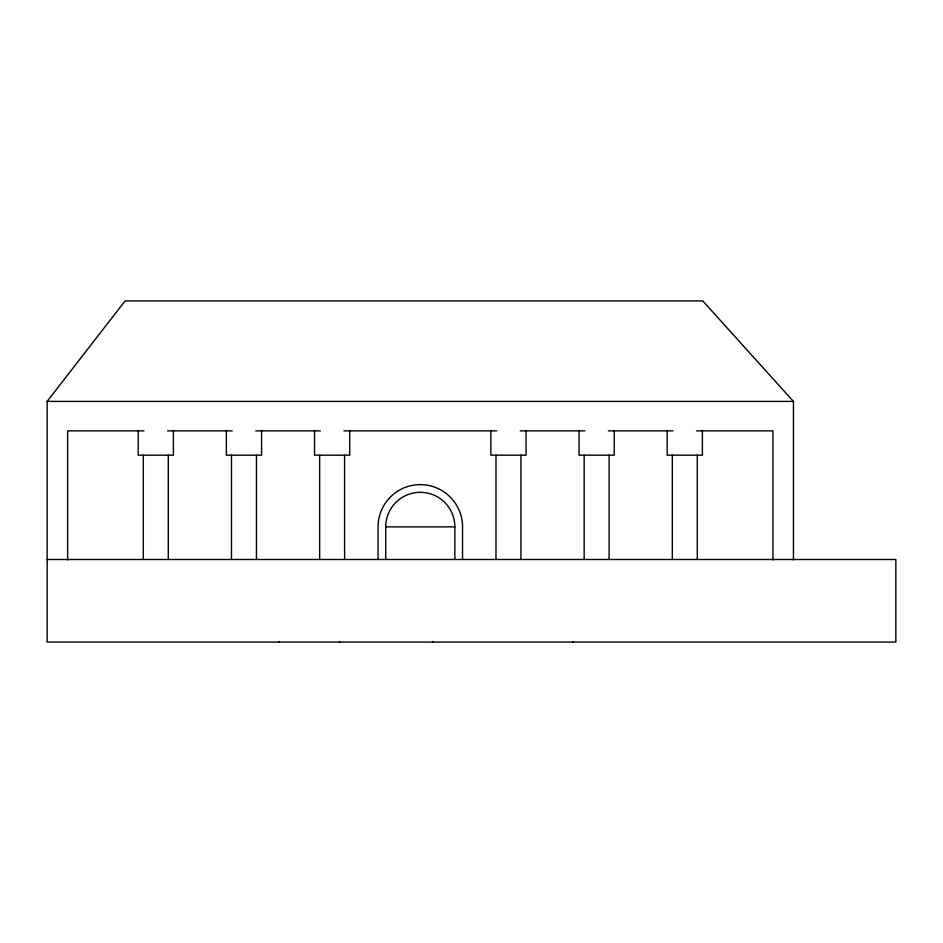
<?xml version="1.0" encoding="UTF-8"?>
<svg xmlns="http://www.w3.org/2000/svg" width="943" height="943" viewBox="0 0 943 943"><rect width="100%" height="100%" fill="white"/><g stroke="black" fill="none" stroke-linecap="round" stroke-linejoin="round"><path stroke-width="1.41" d="M47.15 559.505L895.85 559.505L895.85 642.077L47.15 642.077L47.15 401.412L125.089 300.923L702.771 300.923L793.44 401.412L793.44 559.894M47.15 401.412L793.44 401.412M144.043 430.857L67.637 430.857L67.637 559.93M167.548 430.857L232.214 430.857M255.718 430.857L320.372 430.857M343.889 430.857L496.702 430.857M520.218 430.857L584.872 430.857M608.388 430.857L673.043 430.857M696.547 430.857L772.965 430.857L772.965 559.93M385.734 558.951L385.734 526.866L454.856 526.866L454.856 558.951M702.394 430.479L702.394 455.174L667.196 455.174L667.196 430.479M697.278 455.174L697.278 559.164M672.312 455.174L672.312 559.164M614.235 430.479L614.235 455.174L579.026 455.174L579.026 430.479M609.107 455.174L609.107 559.164M584.153 455.174L584.153 559.164M573.226 641.429L573.226 642.077M526.064 430.479L526.064 455.174L490.867 455.174L490.867 430.479M520.949 455.174L520.949 559.164M495.983 455.174L495.983 559.164M462.541 558.951L462.541 526.866A42.246 42.246 0 0 0 420.295 484.619A42.246 42.246 0 0 0 378.049 526.866L378.049 558.951M432.648 641.429L432.648 642.077M349.735 430.479L349.735 455.174L314.526 455.174L314.526 430.479M344.608 455.174L344.608 559.164M339.61 641.429L339.61 642.077M319.653 455.174L319.653 559.164M279.045 641.429L279.045 642.077M261.565 430.479L261.565 455.174L226.367 455.174L226.367 430.479M256.449 455.174L256.449 559.164M231.483 455.174L231.483 559.164M173.394 430.479L173.394 455.174L138.197 455.174L138.197 430.479M168.278 455.174L168.278 559.164M143.312 455.174L143.312 559.164M385.734 526.866A34.561 34.561 0 0 1 420.295 492.305A34.561 34.561 0 0 1 454.856 526.866"/></g></svg>
